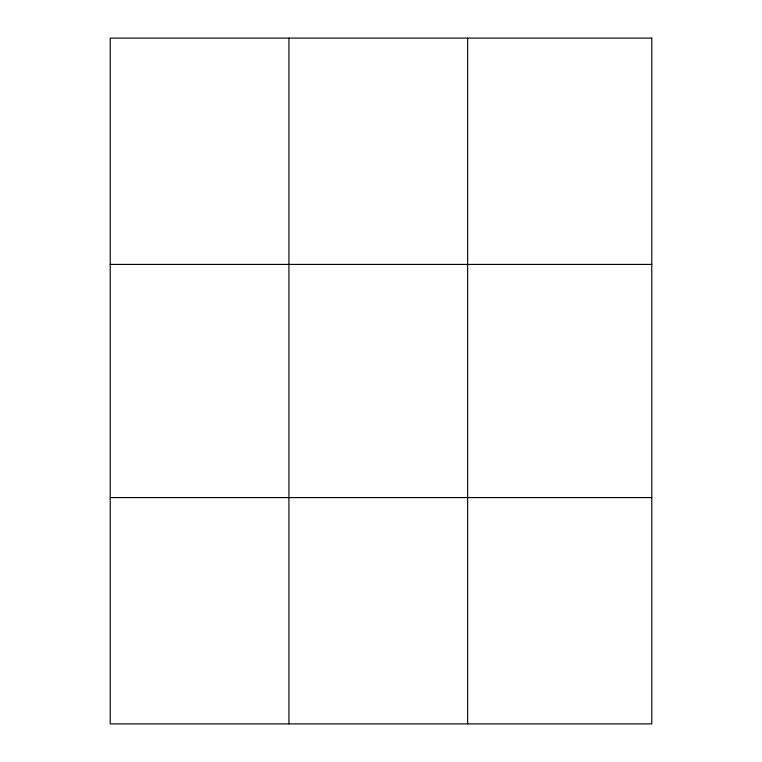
<?xml version="1.0" encoding="UTF-8"?>
<svg xmlns="http://www.w3.org/2000/svg" width="762" height="762" viewBox="0 0 762 762"><rect width="100%" height="100%" fill="white"/><g stroke="black" fill="none" stroke-linecap="round" stroke-linejoin="round"><path stroke-width="1.14" d="M288.931 38.1L288.931 723.9M467.649 38.1L467.649 723.9M110.214 264.414L651.786 264.414M110.214 497.586L651.786 497.586M651.786 38.1L651.786 723.9L110.214 723.9L110.214 38.1L651.786 38.1"/></g></svg>
